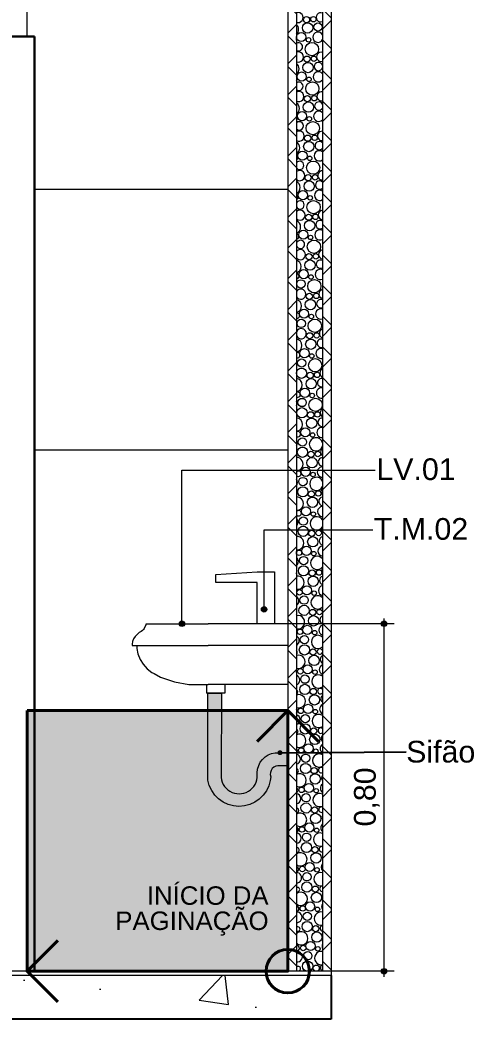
# Model space of a CAD drawing. Header units: metres. Extents: x -1.9 to 95.3, y -2.2 to 2.5.
# Drawn here: x 81.247 to 82.292, y -2.225 to 0.075 of the extents above; entities that cross this region are included whole.
import ezdxf

# ---------------------------------------------------------------- set-up
doc = ezdxf.new("R2010")
doc.units = ezdxf.units.M
doc.header["$MEASUREMENT"] = 0
for name, color, linetype in [('COTAS CORTE', 7, 'Continuous'), ('NOTAS-LAYOUT.EXEC', 7, 'Continuous'), ('PAREDE CONSTRUIR', 7, 'Continuous')]:
    doc.layers.add(name, color=color, linetype=linetype)
for name, color, linetype, lineweight, true_color in [('COTAS CORTE_Caneta_No__25', 7, 'Continuous', 13, 0x982312), ('LAJES.EST_Caneta_No__254', 7, 'Continuous', 0, 0xd1c9ad), ('LAJES.EST_Caneta_No__97', 7, 'Continuous', 13, 0x6b6b6b), ('LOUCAS-METAIS.ARQ_Caneta_No__96', 7, 'Continuous', 0, 0xb6b6b6), ('NOTAS-EXECUTIVO.ARQ_Caneta_No__12', 7, 'Continuous', 0, 0x030303), ('NOTAS-EXECUTIVO.ARQ_Caneta_No__19', 7, 'Continuous', 0, 0xe9e9e9), ('NOTAS-EXECUTIVO.ARQ_Caneta_No__24', 7, 'Continuous', 40, 0x851f10), ('PAREDE CONSTRUIR_Caneta_No__96', 7, 'Continuous', 0, 0xb6b6b6), ('PAREDE CONSTRUIR_Caneta_No__97', 7, 'Continuous', 13, 0x6b6b6b)]:
    doc.layers.add(name, color=color, linetype=linetype, lineweight=lineweight, true_color=true_color)
for name, color, linetype, lineweight in [('LAJES.EST_Caneta_No__4', 7, 'Continuous', 25), ('LAJES.EST_Caneta_No__7', 7, 'Continuous', 13), ('NOTAS-EXECUTIVO.ARQ_Caneta_No__1', 7, 'Continuous', 40), ('NOTAS-EXECUTIVO.ARQ_Caneta_No__241', 7, 'Continuous', 13), ('NOTAS-EXECUTIVO.ARQ_Caneta_No__5', 7, 'Continuous', 20), ('NOTAS-LAYOUT.EXEC_Caneta_No__241', 7, 'Continuous', 13), ('NOTAS-LAYOUT.EXEC_Caneta_No__5', 7, 'Continuous', 20), ('PAREDE CONSTRUIR_Caneta_No__241', 7, 'Continuous', 13), ('PAREDE CONSTRUIR_Caneta_No__83', 84, 'Continuous', 0), ('Portas Archicad_Caneta_No__3', 7, 'Continuous', 30)]:
    doc.layers.add(name, color=color, linetype=linetype, lineweight=lineweight)
doc.styles.add('GENERATED_STYLE_1', font='arial.ttf')
doc.dimstyles.new('GENERATED_STYLE__2', dxfattribs={"dimtxt": 0.05, "dimasz": 0.02375, "dimexe": 0.18, "dimexo": 0.267183, "dimgap": 0, "dimtad": 1, "dimzin": 0, "dimdsep": 46, "dimtxsty": 'GENERATED_STYLE_1', "dimblk": 'ARROWHEAD_11', "dimblk1": 'ARROWHEAD_11', "dimblk2": 'ARROWHEAD_11', "dimcen": 0.09, "dimclrd": 256, "dimclre": 256, "dimclrt": 256, "dimadec": 0, "dimazin": 0, "dimtfac": 1, "dimtdec": 4, "dimtmove": 0, "dimatfit": 3, "dimfxl": 0, "dimtolj": 1, "dimtzin": 0, "dimarcsym": 0})
doc.dimstyles.new('GENERATED_STYLE__6', dxfattribs={"dimtxt": 0.18, "dimasz": 0.0228, "dimexe": 0.18, "dimexo": 0.0625, "dimgap": 0, "dimtad": 0, "dimtih": 1, "dimtoh": 1, "dimdec": 4, "dimzin": 0, "dimdsep": 46, "dimcen": 0.09, "dimadec": 0, "dimazin": 0, "dimtfac": 1, "dimtdec": 4, "dimtmove": 0, "dimatfit": 3, "dimldrblk": 'ARROWHEAD_11', "dimfxl": 0, "dimtolj": 1, "dimtzin": 0, "dimarcsym": 0})
pattern_1 = [(45, (140.726885, -2.115), (-0.03535534, 0.03535534), []), (135, (140.726885, -2.115), (0.03535534, 0.03535534), [])]
pattern_2 = [(45, (140.72688, -1.615), (-0.159099, 0.159099), [0, -0.15, 0, -0.225]), (110, (141.22688, -1.615), (0.2114308, 0.0769545), [0, -0.11, 0, -0.19])]
pattern_3 = [(50, (140.7269, -2.115), (-0.546554, 0.0478173), [0.05715, -0.62865]), (355, (140.7269, -2.115), (-0.1057303, 0.5731705), [0.04572, -0.502922]), (100.4514, (140.77243, -2.119), (0.4408237, 0.5253533), [0.04857, -0.5342707]), (46.1842, (140.7269, -1.9626), (-0.813237, 0.126127), [0.085725, -0.942975]), (96.6356, (140.79465, -1.9731), (0.712212, 0.742278), [0.072855, -0.801407]), (351.1842, (140.7269, -1.9626), (0.712212, 0.742278), [0.06858, -0.754379]), (21, (140.8031, -2.0007), (-0.4548432, 0.3067956), [0.05715, -0.62865]), (326, (140.8031, -2.0007), (0.185406, 0.552564), [0.04572, -0.50292]), (71.4514, (140.841, -2.02627), (0.6402493, 0.2457683), [0.04857, -0.53427]), (37.5, (140.72688, -2.115), (0.0092658, 0.2536651), [0, -0.496824, 0, -0.51054, 0, -0.504825]), (7.5, (140.72688, -2.115), (0.200459, 0.3005417), [0, -0.291084, 0, -0.485394, 0, -0.192405]), (327.5, (140.55696, -2.115), (-0.4067718, 0.0171862), [0, -0.1905, 0, -0.59436, 0, -0.78867]), (317.5, (140.48076, -2.115), (0.4443875, 0.0762795), [0, -0.24765, 0, -0.394716, 0, -0.56007])]

# ---------------------------------------------------------------- blocks, each defined once
blk = doc.blocks.new('*X287', base_point=(140.7269, -2.115))
at = {"layer": 'PAREDE CONSTRUIR_Caneta_No__96', "color": 253, "linetype": 'Continuous', "lineweight": 0, "true_color": 0xb6b6b6}
for centre, radius in [((81.9065, 0.0761), 0.00715), ((81.9225, 0.077), 0.00627), ((81.8943, 0.0359), 0.0106), ((81.9089, 0.0568), 0.0119), ((81.9329, 0.059), 0.00959), ((81.919, 0.0082), 0.0153), ((81.9112, 0.0296), 0.00517), ((81.9099, -0.0342), 0.0119), ((81.9074, -0.0149), 0.00715), ((81.9234, -0.014), 0.00627), ((81.8952, -0.0551), 0.0106), ((81.9199, -0.0828), 0.0153), ((81.9121, -0.0614), 0.00517), ((81.9108, -0.1252), 0.0119), ((81.9084, -0.1059), 0.00715), ((81.9243, -0.105), 0.00627), ((81.8962, -0.1461), 0.0106), ((81.9208, -0.1738), 0.0153), ((81.913, -0.1524), 0.00517), ((81.9117, -0.2162), 0.0119), ((81.9093, -0.1969), 0.00715), ((81.9253, -0.196), 0.00627), ((81.8971, -0.2371), 0.0106), ((81.9217, -0.2648), 0.0153), ((81.9139, -0.2434), 0.00517), ((81.9126, -0.3072), 0.0119), ((81.9102, -0.2879), 0.00715), ((81.9262, -0.287), 0.00627), ((81.898, -0.3281), 0.0106), ((81.9227, -0.3558), 0.0153), ((81.9149, -0.3344), 0.00517), ((81.9136, -0.3982), 0.0119), ((81.9112, -0.3789), 0.00715), ((81.9271, -0.378), 0.00627), ((81.899, -0.4191), 0.0106), ((81.9236, -0.4468), 0.0153), ((81.9158, -0.4254), 0.00517), ((81.9145, -0.4892), 0.0119), ((81.9121, -0.4699), 0.00715), ((81.928, -0.469), 0.00627), ((81.8999, -0.5101), 0.0106), ((81.8935, -0.5325), 0.00959), ((81.9245, -0.5378), 0.0153), ((81.9167, -0.5164), 0.00517), ((81.9154, -0.5802), 0.0119), ((81.913, -0.5609), 0.00715), ((81.929, -0.56), 0.00627), ((81.9008, -0.6011), 0.0106), ((81.8944, -0.6235), 0.00959), ((81.9255, -0.6288), 0.0153), ((81.9176, -0.6074), 0.00517), ((81.9163, -0.6712), 0.0119), ((81.9139, -0.6519), 0.00715), ((81.9299, -0.651), 0.00627), ((81.9017, -0.6921), 0.0106), ((81.8954, -0.7145), 0.00959), ((81.9264, -0.7198), 0.0153), ((81.9186, -0.6984), 0.00517), ((81.8951, -0.7381), 0.0118), ((81.9149, -0.7429), 0.00715), ((81.9308, -0.742), 0.00627), ((81.9173, -0.7622), 0.0119), ((81.9027, -0.7831), 0.0106), ((81.8963, -0.8055), 0.00959), ((81.9273, -0.8108), 0.0153), ((81.9195, -0.7894), 0.00517), ((81.896, -0.8291), 0.0118), ((81.9158, -0.8339), 0.00715), ((81.9317, -0.833), 0.00627), ((81.9182, -0.8532), 0.0119), ((81.9036, -0.8741), 0.0106), ((81.8972, -0.8965), 0.00959), ((81.9204, -0.8804), 0.00517), ((81.897, -0.9201), 0.0118), ((81.9167, -0.9249), 0.00715), ((81.9327, -0.924), 0.00627), ((81.9191, -0.9442), 0.0119), ((81.9045, -0.9651), 0.0106), ((81.8981, -0.9875), 0.00959), ((81.9214, -0.9714), 0.00517), ((81.8979, -1.0111), 0.0118), ((81.9176, -1.0159), 0.00715), ((81.9336, -1.015), 0.00627), ((81.9201, -1.0352), 0.0119), ((81.9054, -1.0561), 0.0106), ((81.9223, -1.0624), 0.00517), ((81.8991, -1.0785), 0.00959), ((81.8988, -1.1021), 0.0118), ((81.9186, -1.1069), 0.00715), ((81.9345, -1.106), 0.00627), ((81.921, -1.1262), 0.0119), ((81.8895, -1.1515), 0.00627), ((81.9064, -1.1471), 0.0106), ((81.9232, -1.1534), 0.00517), ((81.9, -1.1695), 0.00959), ((81.8997, -1.1931), 0.0118), ((81.9195, -1.1979), 0.00715), ((81.9354, -1.197), 0.00627), ((81.9219, -1.2172), 0.0119), ((81.8904, -1.2425), 0.00627), ((81.9073, -1.2381), 0.0106), ((81.9241, -1.2444), 0.00517), ((81.9009, -1.2605), 0.00959), ((81.9007, -1.2841), 0.0118), ((81.9204, -1.2889), 0.00715), ((81.9364, -1.288), 0.00627), ((81.9228, -1.3082), 0.0119), ((81.8914, -1.3335), 0.00627), ((81.9082, -1.3291), 0.0106), ((81.9251, -1.3354), 0.00517), ((81.9018, -1.3515), 0.00959), ((81.9016, -1.3751), 0.0118), ((81.9213, -1.3799), 0.00715), ((81.9238, -1.3992), 0.0119), ((81.8923, -1.4245), 0.00627), ((81.9091, -1.42), 0.0106), ((81.926, -1.4264), 0.00517), ((81.9028, -1.4425), 0.00959), ((81.9025, -1.4661), 0.0118), ((81.9223, -1.4709), 0.00715), ((81.9247, -1.4902), 0.0119), ((81.8932, -1.5155), 0.00627), ((81.9101, -1.511), 0.0106), ((81.9269, -1.5174), 0.00517), ((81.9037, -1.5335), 0.00959), ((81.9034, -1.5571), 0.0118), ((81.9232, -1.5619), 0.00715), ((81.9256, -1.5812), 0.0119), ((81.8942, -1.6065), 0.00627), ((81.911, -1.602), 0.0106), ((81.9278, -1.6084), 0.00517), ((81.9046, -1.6245), 0.00959), ((81.9044, -1.6481), 0.0118), ((81.9241, -1.6529), 0.00715), ((81.9265, -1.6722), 0.0119), ((81.8951, -1.6975), 0.00627), ((81.9119, -1.693), 0.0106), ((81.9288, -1.6994), 0.00517), ((81.9056, -1.7155), 0.00959), ((81.9053, -1.7391), 0.0118), ((81.9251, -1.7439), 0.00715), ((81.9275, -1.7632), 0.0119), ((81.896, -1.7885), 0.00627), ((81.9129, -1.784), 0.0106), ((81.9297, -1.7904), 0.00517), ((81.9065, -1.8065), 0.00959), ((81.9062, -1.8301), 0.0118), ((81.926, -1.8349), 0.00715), ((81.9284, -1.8542), 0.0119), ((81.8969, -1.8795), 0.00627), ((81.9138, -1.875), 0.0106), ((81.9306, -1.8814), 0.00517), ((81.9074, -1.8975), 0.00959), ((81.9072, -1.9211), 0.0118), ((81.9269, -1.9259), 0.00715), ((81.9293, -1.9452), 0.0119), ((81.8979, -1.9705), 0.00627), ((81.9147, -1.966), 0.0106), ((81.9316, -1.9724), 0.00517), ((81.9081, -2.0121), 0.0118), ((81.9083, -1.9885), 0.00959), ((81.9278, -2.0169), 0.00715), ((81.9156, -2.057), 0.0106), ((81.9303, -2.0362), 0.0119), ((81.8988, -2.0615), 0.00627), ((81.9093, -2.0795), 0.00959), ((81.9325, -2.0634), 0.00517), ((81.909, -2.1031), 0.0118), ((81.9288, -2.1079), 0.00715)]:
    blk.add_circle(centre, radius, dxfattribs=at)
for centre, radius, start, end in [((81.8868, 0.0809), 0.0118, 252.3428, 107.6572), ((81.9393, 0.0814), 0.0106, 68.7543, 291.2457), ((81.873, 0.0537), 0.0153, 311.452, 48.548), ((81.9327, 0.0354), 0.0118, 27.5552, 332.4448), ((81.8775, 0.0315), 0.00627, 335.3705, 24.6295), ((81.8879, 0.0135), 0.00959, 240.1742, 119.8258), ((81.8877, -0.0101), 0.0118, 247.5615, 112.4385), ((81.9402, -0.0096), 0.0106, 74.0239, 285.9761), ((81.9549, 0.0113), 0.0119, 168.5102, 191.4898), ((81.9339, -0.032), 0.00959, 14.002, 345.998), ((81.874, -0.0373), 0.0153, 306.9719, 53.0281), ((81.9336, -0.0556), 0.0118, 36.08, 323.92), ((81.8784, -0.0595), 0.00627, 319.566, 40.434), ((81.8889, -0.0775), 0.00959, 233.5566, 126.4434), ((81.8886, -0.1011), 0.0118, 242.6089, 117.3911), ((81.9412, -0.1006), 0.0106, 79.1579, 280.8421), ((81.9348, -0.123), 0.00959, 29.1176, 330.8824), ((81.8749, -0.1283), 0.0153, 302.7417, 57.2583), ((81.9345, -0.1466), 0.0118, 43.1282, 316.8718), ((81.8793, -0.1505), 0.00627, 307.8274, 52.1726), ((81.8898, -0.1685), 0.00959, 226.315, 133.685), ((81.8895, -0.1921), 0.0118, 237.423, 122.577), ((81.9421, -0.1916), 0.0106, 84.2049, 275.7951), ((81.8758, -0.2193), 0.0153, 298.7039, 61.2961), ((81.9357, -0.214), 0.00959, 39.0171, 320.9829), ((81.9355, -0.2376), 0.0118, 49.3486, 310.6514), ((81.8803, -0.2415), 0.00627, 297.7371, 62.2629), ((81.8907, -0.2595), 0.00959, 218.0607, 141.9393), ((81.8905, -0.2831), 0.0118, 231.917, 128.083), ((81.943, -0.2826), 0.0106, 89.2071, 270.7929), ((81.8767, -0.3103), 0.0153, 294.8166, 65.1834), ((81.9366, -0.305), 0.00959, 47.1335, 312.8665), ((81.9364, -0.3286), 0.0118, 55.0344, 304.9656), ((81.8812, -0.3325), 0.00627, 288.5146, 71.4854), ((81.8916, -0.3505), 0.00959, 207.8684, 152.1316), ((81.8914, -0.3741), 0.0118, 225.959, 134.041), ((81.944, -0.3736), 0.0106, 94.2032, 265.7968), ((81.8777, -0.4013), 0.0153, 291.0477, 68.9523), ((81.9376, -0.396), 0.00959, 54.2939, 305.7061), ((81.9373, -0.4196), 0.0118, 60.3491, 299.6509), ((81.8821, -0.4235), 0.00627, 279.7691, 80.2309), ((81.8926, -0.4415), 0.00959, 191.2785, 168.7215), ((81.8923, -0.4651), 0.0118, 219.3269, 140.6731), ((81.9449, -0.4646), 0.0106, 99.2316, 260.7684), ((81.8786, -0.4923), 0.0153, 287.3721, 72.6279), ((81.9385, -0.487), 0.00959, 60.8588, 299.1412), ((81.9382, -0.5106), 0.0118, 65.396, 294.604), ((81.883, -0.5145), 0.00627, 271.2497, 88.7503), ((81.8932, -0.5561), 0.0118, 211.5796, 148.4204), ((81.9458, -0.5556), 0.0106, 104.3331, 255.6669), ((81.8795, -0.5833), 0.0153, 283.7689, 76.2311), ((81.9394, -0.578), 0.00959, 67.0269, 292.9731), ((81.9392, -0.6016), 0.0118, 70.2465, 289.7535), ((81.884, -0.6055), 0.00627, 262.7581, 97.2419), ((81.8942, -0.6471), 0.0118, 201.5209, 158.4791), ((81.9467, -0.6466), 0.0106, 109.5538, 250.4462), ((81.8805, -0.6743), 0.0153, 280.2205, 79.7795), ((81.9404, -0.669), 0.00959, 72.9244, 287.0756), ((81.9401, -0.6926), 0.0118, 74.9534, 285.0466), ((81.8849, -0.6965), 0.00627, 254.1019, 105.8981), ((81.9477, -0.7376), 0.0106, 114.9498, 245.0502), ((81.8814, -0.7653), 0.0153, 276.7114, 83.2886), ((81.9413, -0.76), 0.00959, 78.6402, 281.3598), ((81.8858, -0.7875), 0.00627, 245.0519, 114.9481), ((81.941, -0.7836), 0.0118, 79.5584, 280.4416), ((81.8723, -0.8077), 0.0119, 336.0218, 23.9782), ((81.9486, -0.8286), 0.0106, 120.5943, 239.4057), ((81.8823, -0.8563), 0.0153, 273.2274, 86.7726), ((81.9422, -0.851), 0.00959, 84.2433, 275.7567), ((81.8867, -0.8785), 0.00627, 235.2731, 124.7269), ((81.942, -0.8746), 0.0118, 84.0959, 275.9041), ((81.8732, -0.8987), 0.0119, 326.7182, 33.2818), ((81.9282, -0.9018), 0.0153, 12.6, 347.4), ((81.9495, -0.9196), 0.0106, 126.5903, 233.4097), ((81.8832, -0.9473), 0.0153, 269.7553, 90.2447), ((81.9431, -0.942), 0.00959, 89.7915, 270.2085), ((81.8877, -0.9695), 0.00627, 224.1487, 135.8513), ((81.9429, -0.9656), 0.0118, 88.5965, 271.4035), ((81.8741, -0.9897), 0.0119, 319.3114, 40.6886), ((81.9292, -0.9928), 0.0153, 23.7449, 336.2551), ((81.9504, -1.0106), 0.0106, 133.0959, 226.9041), ((81.8842, -1.0383), 0.0153, 266.2823, 93.7177), ((81.9441, -1.033), 0.00959, 95.3377, 264.6623), ((81.8886, -1.0605), 0.00627, 210.0713, 149.9287), ((81.9438, -1.0566), 0.0118, 93.0884, 266.9116), ((81.8751, -1.0807), 0.0119, 312.8863, 47.1137), ((81.9301, -1.0838), 0.0153, 31.2648, 328.7352), ((81.9514, -1.1016), 0.0106, 140.3857, 219.6143), ((81.8851, -1.1293), 0.0153, 262.7956, 97.2044), ((81.945, -1.124), 0.00959, 100.9347, 259.0653), ((81.9447, -1.1476), 0.0118, 97.5995, 262.4005), ((81.876, -1.1717), 0.0119, 307.0727, 52.9273), ((81.931, -1.1748), 0.0153, 37.4194, 322.5806), ((81.9523, -1.1926), 0.0106, 149.0355, 210.9645), ((81.8782, -1.1989), 0.00517, 343.7171, 16.2829), ((81.886, -1.2203), 0.0153, 259.2818, 100.7182), ((81.9459, -1.215), 0.00959, 106.6399, 253.3601), ((81.9457, -1.2386), 0.0118, 102.1586, 257.8414), ((81.8769, -1.2627), 0.0119, 301.6756, 58.3244), ((81.9319, -1.2658), 0.0153, 42.8076, 317.1924), ((81.8791, -1.2899), 0.00517, 321.313, 38.687), ((81.9532, -1.2836), 0.0106, 160.8423, 199.1577), ((81.8869, -1.3113), 0.0153, 255.7266, 104.2734), ((81.9468, -1.306), 0.00959, 112.5209, 247.4791), ((81.9466, -1.3296), 0.0118, 106.7974, 253.2026), ((81.8778, -1.3537), 0.0119, 296.5764, 63.4236), ((81.9329, -1.3568), 0.0153, 47.6956, 312.3044), ((81.8801, -1.3809), 0.00517, 306.9598, 53.0402), ((81.9373, -1.379), 0.00627, 20.599, 339.401), ((81.8879, -1.4023), 0.0153, 252.1144, 107.8856), ((81.9478, -1.397), 0.00959, 118.6648, 241.3352), ((81.8763, -1.4254), 0.00715, 342.7189, 17.2811), ((81.9475, -1.4206), 0.0118, 111.5528, 248.4472), ((81.8788, -1.4447), 0.0119, 291.6955, 68.3045), ((81.9338, -1.4478), 0.0153, 52.2295, 307.7705), ((81.881, -1.4719), 0.00517, 294.957, 65.043), ((81.9382, -1.47), 0.00627, 37.9826, 322.0174), ((81.8888, -1.4933), 0.0153, 248.4269, 111.5731), ((81.9487, -1.488), 0.00959, 125.1942, 234.8058), ((81.8773, -1.5164), 0.00715, 325.6057, 34.3943), ((81.9484, -1.5116), 0.0118, 116.47, 243.53), ((81.8797, -1.5357), 0.0119, 286.9751, 73.0249), ((81.9347, -1.5388), 0.0153, 56.5004, 303.4996), ((81.8819, -1.5629), 0.00517, 284.0413, 75.9587), ((81.9392, -1.561), 0.00627, 50.1837, 309.8163), ((81.8897, -1.5843), 0.0153, 244.643, 115.357), ((81.9496, -1.579), 0.00959, 132.3002, 227.6998), ((81.8782, -1.6074), 0.00715, 314.0655, 45.9345), ((81.9494, -1.6026), 0.0118, 121.6076, 238.3924), ((81.8806, -1.6267), 0.0119, 282.3708, 77.6292), ((81.9357, -1.6298), 0.0153, 60.5699, 299.4301), ((81.8828, -1.6539), 0.00517, 273.6294, 86.3706), ((81.9401, -1.652), 0.00627, 60.4976, 299.5024), ((81.8907, -1.6753), 0.0153, 240.7365, 119.2635), ((81.9506, -1.67), 0.00959, 140.3251, 219.6749), ((81.8791, -1.6984), 0.00715, 304.4572, 55.5428), ((81.9503, -1.6936), 0.0118, 127.047, 232.953), ((81.8815, -1.7177), 0.0119, 277.8465, 82.1535), ((81.9366, -1.7208), 0.0153, 64.4822, 295.5178), ((81.8838, -1.7449), 0.00517, 263.3379, 96.6621), ((81.941, -1.743), 0.00627, 69.8432, 290.1568), ((81.8916, -1.7663), 0.0153, 236.6744, 123.3256), ((81.9515, -1.761), 0.00959, 150.0365, 209.9635), ((81.8801, -1.7894), 0.00715, 295.8554, 64.1446), ((81.9512, -1.7846), 0.0118, 132.9093, 227.0907), ((81.8825, -1.8087), 0.0119, 273.371, 86.629), ((81.9375, -1.8118), 0.0153, 68.2706, 291.7294), ((81.8847, -1.8359), 0.00517, 252.8226, 107.1774), ((81.9419, -1.834), 0.00627, 78.6547, 281.3453), ((81.8925, -1.8573), 0.0153, 232.413, 127.587), ((81.9524, -1.852), 0.00959, 164.3673, 195.6327), ((81.881, -1.8804), 0.00715, 287.8431, 72.1569), ((81.9522, -1.8756), 0.0118, 139.3946, 220.6054), ((81.8834, -1.8997), 0.0119, 268.9161, 91.0839), ((81.9384, -1.9028), 0.0153, 71.9617, 288.0383), ((81.8856, -1.9269), 0.00517, 241.6636, 118.3364), ((81.9429, -1.925), 0.00627, 87.1998, 272.8002), ((81.8934, -1.9483), 0.0153, 227.8917, 132.1083), ((81.8819, -1.9714), 0.00715, 280.1789, 79.8211), ((81.9531, -1.9666), 0.0118, 146.8855, 213.1145), ((81.8843, -1.9907), 0.0119, 264.4546, 95.5454), ((81.9394, -1.9938), 0.0153, 75.5767, 284.4233), ((81.8866, -2.0179), 0.00517, 229.1588, 130.8412), ((81.8944, -2.0393), 0.0153, 223.021, 136.979), ((81.9438, -2.016), 0.00627, 95.6825, 264.3175), ((81.8828, -2.0624), 0.00715, 272.6958, 87.3042), ((81.8853, -2.0817), 0.0119, 259.959, 100.041), ((81.9403, -2.0848), 0.0153, 79.1339, 280.8661), ((81.954, -2.0576), 0.0118, 156.3411, 203.6589), ((81.8875, -2.1089), 0.00517, 213.5626, 146.4374), ((81.9447, -2.107), 0.00627, 104.2932, 255.7068)]:
    blk.add_arc(centre, radius, start, end, dxfattribs=at)
blk = doc.blocks.new('*D293', base_point=(140.7269, -2.115))
at = {"layer": 'COTAS CORTE_Caneta_No__25', "linetype": 'Continuous', "lineweight": 13, "true_color": 0x982312}
for points in [[(82.0789, -1.315), (82.0794, -1.3174), (82.0807, -1.3194), (82.0827, -1.3208), (82.0851, -1.3212), (82.0875, -1.3208), (82.0895, -1.3194), (82.0909, -1.3174), (82.0914, -1.315), (82.0909, -1.3126), (82.0895, -1.3106), (82.0875, -1.3092), (82.0851, -1.3087), (82.0827, -1.3092), (82.0807, -1.3106), (82.0794, -1.3126)], [(82.0789, -2.115), (82.0794, -2.1174), (82.0807, -2.1194), (82.0827, -2.1208), (82.0851, -2.1212), (82.0875, -2.1208), (82.0895, -2.1194), (82.0909, -2.1174), (82.0914, -2.115), (82.0909, -2.1126), (82.0895, -2.1106), (82.0875, -2.1092), (82.0851, -2.1087), (82.0827, -2.1092), (82.0807, -2.1106), (82.0794, -2.1126)]]:
    blk.add_hatch(color=24, dxfattribs=at).paths.add_polyline_path(points)
at = {"layer": 'COTAS CORTE_Caneta_No__25', "color": 24, "linetype": 'Continuous', "lineweight": 13, "true_color": 0x982312}
for p, q in [((82.0851, -1.3087), (82.0851, -1.3025)), ((82.0789, -1.315), (81.8179, -1.315)), ((82.0851, -2.1087), (82.0851, -1.3212)), ((82.1086, -1.315), (82.0914, -1.315)), ((82.0789, -2.115), (81.8179, -2.115)), ((82.1086, -2.115), (82.0914, -2.115)), ((82.0851, -2.1275), (82.0851, -2.1212))]:
    blk.add_line(p, q, dxfattribs=at)
for centre in [(82.0851, -1.315), (82.0851, -2.115)]:
    blk.add_circle(centre, 0.00625, dxfattribs=at)
at = {"layer": 'COTAS CORTE_Caneta_No__25', "color": 24, "lineweight": 13, "true_color": 0x982312, "insert": (82.0751, -1.7817), "char_height": 0.05, "attachment_point": 7, "rotation": 90, "style": 'GENERATED_STYLE_1'}
blk.add_mtext('\\A1;{\\pql;\\fArial|b0|i0|c0|p0;\\W1.000000;0,80}', dxfattribs=at)
blk = doc.blocks.new('ARROWHEAD_11')
at = {"color": 0, "linetype": 'Continuous', "lineweight": 0}
blk.add_line((0, 0), (-1, 0), dxfattribs=at)
at = {"color": 0, "linetype": 'Continuous', "lineweight": 0, "const_width": 0.25, "flags": 128}
blk.add_lwpolyline([(-0.125, 0, 1), (0.125, 0, 1)], format="xyb", close=True, dxfattribs=at)
blk = doc.blocks.new('Label_56_22', base_point=(81.8089, -1.2818))
at = {"layer": 'NOTAS-LAYOUT.EXEC', "linetype": 'Continuous', "lineweight": 0, "true_color": 0x000000}
blk.add_hatch(color=18, dxfattribs=at).paths.add_polyline_path([(81.8026, -1.2818), (81.8031, -1.2842), (81.8045, -1.2862), (81.8065, -1.2876), (81.8089, -1.2881), (81.8113, -1.2876), (81.8133, -1.2862), (81.8147, -1.2842), (81.8151, -1.2818), (81.8147, -1.2794), (81.8133, -1.2774), (81.8113, -1.2761), (81.8089, -1.2756), (81.8065, -1.2761), (81.8045, -1.2774), (81.8031, -1.2794)])
at = {"layer": 'NOTAS-LAYOUT.EXEC_Caneta_No__241', "color": 7, "linetype": 'Continuous', "lineweight": 13}
for p, q in [((81.8089, -1.2756), (81.8089, -1.099)), ((81.8089, -1.099), (82.0589, -1.099))]:
    blk.add_line(p, q, dxfattribs=at)
at = {"layer": 'NOTAS-LAYOUT.EXEC_Caneta_No__5', "color": 7, "linetype": 'Continuous', "lineweight": 20}
blk.add_circle((81.8089, -1.2818), 0.00625, dxfattribs=at)
at = {"layer": 'NOTAS-LAYOUT.EXEC_Caneta_No__241', "color": 7, "lineweight": 13, "insert": (82.0614, -1.0716), "char_height": 0.05, "attachment_point": 1, "style": 'GENERATED_STYLE_1'}
blk.add_mtext('\\A1;{\\pql;\\pt0,241;\\fArial|b0|i0|c0|p0;\\W1.000000;T.M.02\\fArial|b0|i0|c0|p0;\\W1.000000;\\A1{\\H.66x;\\S^  ;}\\fArial|b0|i0|c0|p0;\\W1.000000;\\fArial|b0|i0|c0|p0;\\W1.000000;\\A1{\\H.66x;\\S^  ;}\\fArial|b0|i0|c0|p0;\\W1.000000;\\fArial|b0|i0|c0|p0;\\W1.000000;\\fArial|b0|i0|c0|p0;\\W1.000000;\\fArial|b0|i0|c0|p0;\\W1.000000;\\fArial|b0|i0|c0|p0;\\W1.000000;\\fArial|b0|i0|c0|p0;\\W1.000000;\\fArial|b0|i0|c0|p0;\\W1.000000;\\A1{\\H.66x;\\S^  ;}\\fArial|b0|i0|c0|p0;\\W1.000000;\\fArial|b0|i0|c0|p0;\\W1.000000;\\A1{\\H.66x;\\S^  ;}\\fArial|b0|i0|c0|p0;\\W1.000000;\\fArial|b0|i0|c0|p0;\\W1.000000;\\fArial|b0|i0|c0|p0;\\W1.000000;\\fArial|b0|i0|c0|p0;\\W1.000000;\\fArial|b0|i0|c0|p0;\\W1.000000;\\fArial|b0|i0|c0|p0;\\W1.000000;\\fArial|b0|i0|c0|p0;\\W1.000000;\\A1{\\H.66x;\\S^  ;}\\fArial|b0|i0|c0|p0;\\W1.000000;\\fArial|b0|i0|c0|p0;\\W1.000000;\\A1{\\H.66x;\\S^  ;}\\fArial|b0|i0|c0|p0;\\W1.000000;\\fArial|b0|i0|c0|p0;\\W1.000000;\\fArial|b0|i0|c0|p0;\\W1.000000;\\fArial|b0|i0|c0|p0;\\W1.000000;\\fArial|b0|i0|c0|p0;\\W1.000000;\\fArial|b0|i0|c0|p0;\\W1.000000;\\fArial|b0|i0|c0|p0;\\W1.000000;\\A1{\\H.66x;\\S^  ;}\\fArial|b0|i0|c0|p0;\\W1.000000;\\fArial|b0|i0|c0|p0;\\W1.000000;\\A1{\\H.66x;\\S^  ;}\\fArial|b0|i0|c0|p0;\\W1.000000;\\fArial|b0|i0|c0|p0;\\W1.000000;\\fArial|b0|i0|c0|p0;\\W1.000000;\\fArial|b0|i0|c0|p0;\\W1.000000;\\fArial|b0|i0|c0|p0;\\W1.000000;\\fArial|b0|i0|c0|p0;\\W1.000000;\\fArial|b0|i0|c0|p0;\\W1.000000;\\A1{\\H.66x;\\S^  ;}\\fArial|b0|i0|c0|p0;\\W1.000000;\\fArial|b0|i0|c0|p0;\\W1.000000;\\A1{\\H.66x;\\S^  ;}\\fArial|b0|i0|c0|p0;\\W1.000000;\\fArial|b0|i0|c0|p0;\\W1.000000;\\fArial|b0|i0|c0|p0;\\W1.000000;\\fArial|b0|i0|c0|p0;\\W1.000000;\\fArial|b0|i0|c0|p0;\\W1.000000;\\fArial|b0|i0|c0|p0;\\W1.000000;\\fArial|b0|i0|c0|p0;\\W1.000000;\\A1{\\H.66x;\\S^  ;}\\fArial|b0|i0|c0|p0;\\W1.000000;}', dxfattribs=at)
blk = doc.blocks.new('Label_57_22', base_point=(81.6196, -1.315))
at = {"layer": 'NOTAS-LAYOUT.EXEC', "linetype": 'Continuous', "lineweight": 0, "true_color": 0x000000}
blk.add_hatch(color=18, dxfattribs=at).paths.add_polyline_path([(81.6134, -1.315), (81.6138, -1.3174), (81.6152, -1.3194), (81.6172, -1.3208), (81.6196, -1.3212), (81.622, -1.3208), (81.624, -1.3194), (81.6254, -1.3174), (81.6259, -1.315), (81.6254, -1.3126), (81.624, -1.3106), (81.622, -1.3092), (81.6196, -1.3087), (81.6172, -1.3092), (81.6152, -1.3106), (81.6138, -1.3126)])
at = {"layer": 'NOTAS-LAYOUT.EXEC_Caneta_No__241', "color": 7, "linetype": 'Continuous', "lineweight": 13}
for p, q in [((81.6196, -1.3087), (81.6196, -0.9614)), ((81.6196, -0.9614), (82.0648, -0.9614))]:
    blk.add_line(p, q, dxfattribs=at)
at = {"layer": 'NOTAS-LAYOUT.EXEC_Caneta_No__5', "color": 7, "linetype": 'Continuous', "lineweight": 20}
blk.add_circle((81.6196, -1.315), 0.00625, dxfattribs=at)
at = {"layer": 'NOTAS-LAYOUT.EXEC_Caneta_No__241', "color": 7, "lineweight": 13, "insert": (82.0673, -0.9341), "char_height": 0.05, "attachment_point": 1, "style": 'GENERATED_STYLE_1'}
blk.add_mtext('\\A1;{\\pql;\\pt0,241;\\fArial|b0|i0|c0|p0;\\W1.000000;LV.01\\fArial|b0|i0|c0|p0;\\W1.000000;\\A1{\\H.66x;\\S^  ;}\\fArial|b0|i0|c0|p0;\\W1.000000;\\fArial|b0|i0|c0|p0;\\W1.000000;\\A1{\\H.66x;\\S^  ;}\\fArial|b0|i0|c0|p0;\\W1.000000;\\fArial|b0|i0|c0|p0;\\W1.000000;\\fArial|b0|i0|c0|p0;\\W1.000000;\\fArial|b0|i0|c0|p0;\\W1.000000;\\fArial|b0|i0|c0|p0;\\W1.000000;\\fArial|b0|i0|c0|p0;\\W1.000000;\\fArial|b0|i0|c0|p0;\\W1.000000;\\A1{\\H.66x;\\S^  ;}\\fArial|b0|i0|c0|p0;\\W1.000000;\\fArial|b0|i0|c0|p0;\\W1.000000;\\A1{\\H.66x;\\S^  ;}\\fArial|b0|i0|c0|p0;\\W1.000000;\\fArial|b0|i0|c0|p0;\\W1.000000;\\fArial|b0|i0|c0|p0;\\W1.000000;\\fArial|b0|i0|c0|p0;\\W1.000000;\\fArial|b0|i0|c0|p0;\\W1.000000;\\fArial|b0|i0|c0|p0;\\W1.000000;\\fArial|b0|i0|c0|p0;\\W1.000000;\\A1{\\H.66x;\\S^  ;}\\fArial|b0|i0|c0|p0;\\W1.000000;\\fArial|b0|i0|c0|p0;\\W1.000000;\\A1{\\H.66x;\\S^  ;}\\fArial|b0|i0|c0|p0;\\W1.000000;\\fArial|b0|i0|c0|p0;\\W1.000000;\\fArial|b0|i0|c0|p0;\\W1.000000;\\fArial|b0|i0|c0|p0;\\W1.000000;\\fArial|b0|i0|c0|p0;\\W1.000000;\\fArial|b0|i0|c0|p0;\\W1.000000;\\fArial|b0|i0|c0|p0;\\W1.000000;\\A1{\\H.66x;\\S^  ;}\\fArial|b0|i0|c0|p0;\\W1.000000;\\fArial|b0|i0|c0|p0;\\W1.000000;\\A1{\\H.66x;\\S^  ;}\\fArial|b0|i0|c0|p0;\\W1.000000;\\fArial|b0|i0|c0|p0;\\W1.000000;\\fArial|b0|i0|c0|p0;\\W1.000000;\\fArial|b0|i0|c0|p0;\\W1.000000;\\fArial|b0|i0|c0|p0;\\W1.000000;\\fArial|b0|i0|c0|p0;\\W1.000000;\\fArial|b0|i0|c0|p0;\\W1.000000;\\A1{\\H.66x;\\S^  ;}\\fArial|b0|i0|c0|p0;\\W1.000000;\\fArial|b0|i0|c0|p0;\\W1.000000;\\A1{\\H.66x;\\S^  ;}\\fArial|b0|i0|c0|p0;\\W1.000000;\\fArial|b0|i0|c0|p0;\\W1.000000;\\fArial|b0|i0|c0|p0;\\W1.000000;\\fArial|b0|i0|c0|p0;\\W1.000000;\\fArial|b0|i0|c0|p0;\\W1.000000;\\fArial|b0|i0|c0|p0;\\W1.000000;\\fArial|b0|i0|c0|p0;\\W1.000000;\\A1{\\H.66x;\\S^  ;}\\fArial|b0|i0|c0|p0;\\W1.000000;}', dxfattribs=at)
blk = doc.blocks.new('símbolo_paginação de piso(1)(1)[5]_22', base_point=(81.8632, -2.115))
at = {"layer": 'NOTAS-EXECUTIVO.ARQ_Caneta_No__24', "linetype": 'Continuous', "lineweight": 0, "true_color": 0x210704}
blk.add_hatch(color=18, dxfattribs=at).paths.add_polyline_path([(81.2632, -1.515), (81.2632, -2.115), (81.8632, -2.115), (81.8632, -1.515)])
at = {"layer": 'NOTAS-EXECUTIVO.ARQ_Caneta_No__1', "color": 7, "linetype": 'Continuous', "lineweight": 40}
for p, q in [((81.8632, -1.515), (81.7925, -1.5857)), ((81.8632, -2.115), (81.8632, -1.515)), ((81.8632, -1.515), (81.9339, -1.5857)), ((81.2632, -2.115), (81.3339, -2.0443)), ((81.8632, -2.115), (81.2632, -2.115)), ((81.2632, -2.115), (81.3339, -2.1857))]:
    blk.add_line(p, q, dxfattribs=at)
at = {"layer": 'NOTAS-EXECUTIVO.ARQ_Caneta_No__1', "color": 7, "linetype": 'Continuous', "lineweight": 40, "flags": 128}
blk.add_lwpolyline([(81.2632, -1.515), (81.2632, -2.115), (81.8632, -2.115), (81.8632, -1.515)], close=True, dxfattribs=at)
at = {"layer": 'NOTAS-EXECUTIVO.ARQ_Caneta_No__1', "color": 7, "linetype": 'Continuous', "lineweight": 40}
blk.add_circle((81.8632, -2.115), 0.05, dxfattribs=at)

msp = doc.modelspace()

# ---------------------------------------------------------------- hatches: boundary and pattern name
at = {"layer": 'LAJES.EST_Caneta_No__254', "linetype": 'Continuous', "lineweight": 0, "true_color": 0xd1c9ad}
h = msp.add_hatch(dxfattribs=at)
h.set_pattern_fill('Haie_OD_0016', color=9, style=0, pattern_type=2)
h.set_pattern_definition(pattern_2)
h.paths.add_polyline_path([(80.1673, -2.115), (80.1673, -2.125), (81.8632, -2.125), (81.8632, -2.115)])
h = msp.add_hatch(dxfattribs=at)
h.set_pattern_fill('Haie_OD_0016', color=9, style=0, pattern_type=2)
h.set_pattern_definition(pattern_2)
h.paths.add_polyline_path([(81.8632, -2.115), (81.8632, -2.125), (81.9632, -2.125), (81.9632, -2.115)])
at = {"layer": 'LAJES.EST_Caneta_No__97', "linetype": 'Continuous', "lineweight": 13, "true_color": 0x6b6b6b}
h = msp.add_hatch(dxfattribs=at)
h.set_pattern_fill('AR_CONC_0016', color=251, style=0, pattern_type=2)
h.set_pattern_definition(pattern_3)
h.paths.add_polyline_path([(80.1673, -2.225), (81.8632, -2.225), (81.8632, -2.125), (80.1673, -2.125)])
h = msp.add_hatch(dxfattribs=at)
h.set_pattern_fill('AR_CONC_0016', color=251, style=0, pattern_type=2)
h.set_pattern_definition(pattern_3)
h.paths.add_polyline_path([(81.8632, -2.125), (81.8632, -2.225), (81.9632, -2.225), (81.9632, -2.125)])
at = {"layer": 'NOTAS-EXECUTIVO.ARQ_Caneta_No__19', "linetype": 'Continuous', "lineweight": 0, "true_color": 0x747474}
msp.add_hatch(color=8, dxfattribs=at).paths.add_polyline_path([(81.6793, -1.6751), (81.6793, -1.475), (81.7107, -1.4749), (81.7099, -1.6632, 1.040135), (81.7931, -1.6632), (81.7931, -1.6581, -0.375027), (81.8344, -1.6118), (81.8454, -1.6118), (81.8632, -1.6118), (81.8632, -1.642), (81.8454, -1.642, 0.569314), (81.8241, -1.6672), (81.823, -1.6756, -0.835082)])
at = {"layer": 'PAREDE CONSTRUIR_Caneta_No__83', "linetype": 'Continuous', "lineweight": 0}
h = msp.add_hatch(dxfattribs=at)
h.set_pattern_fill('Placomur_0016', color=84, style=0, pattern_type=2)
h.set_pattern_definition(pattern_1)
h.paths.add_polyline_path([(81.8632, 1.035), (81.8632, -2.115), (81.8832, -2.115), (81.8832, 1.035)])
h = msp.add_hatch(dxfattribs=at)
h.set_pattern_fill('Placomur_0016', color=84, style=0, pattern_type=2)
h.set_pattern_definition(pattern_1)
h.paths.add_polyline_path([(81.9432, -2.115), (81.9632, -2.115), (81.9632, 1.035), (81.9432, 1.035)])
at = {"layer": 'PAREDE CONSTRUIR_Caneta_No__97', "linetype": 'Continuous', "lineweight": 13, "true_color": 0x6b6b6b}
h = msp.add_hatch(dxfattribs=at)
h.set_pattern_fill('Ceramica_60_x_60_0016', color=251, style=0, pattern_type=2)
h.set_pattern_definition([(0, (81.8632, -2.115), (0, 0.6), []), (90, (81.8632, -2.115), (-0.6, 0), [])])
h.paths.add_polyline_path([(80.1673, 1.035), (80.1673, -2.115), (80.2564, -2.115), (80.2564, 0.037), (81.2804, 0.037), (81.2804, -2.115), (81.8632, -2.115), (81.8632, -1.455), (81.7185, -1.455), (81.7185, -1.475), (81.6765, -1.475), (81.6765, -1.455), (81.6557, -1.455), (81.6358, -1.4548), (81.6022, -1.4488), (81.5703, -1.4376), (81.5556, -1.4296), (81.5504, -1.4268), (81.5395, -1.4184), (81.5303, -1.4083), (81.5232, -1.3969), (81.5183, -1.3845), (81.5158, -1.3716), (81.5158, -1.365), (81.505, -1.365), (81.505, -1.3649), (81.505, -1.362), (81.5061, -1.3558), (81.5084, -1.3498), (81.5118, -1.3443), (81.5162, -1.3394), (81.5215, -1.3354), (81.5244, -1.3338), (81.526, -1.3329), (81.5288, -1.3307), (81.5312, -1.3281), (81.5327, -1.3255), (81.5369, -1.3177), (81.5374, -1.3151), (81.5375, -1.315), (81.7927, -1.315), (81.7927, -1.22), (81.6977, -1.22), (81.6977, -1.2016), (81.7927, -1.195), (81.8327, -1.195), (81.8327, -1.315), (81.8632, -1.315), (81.8632, 1.035)])

# ---------------------------------------------------------------- linework, layer by layer
at = {"layer": 'LAJES.EST_Caneta_No__4', "color": 7, "linetype": 'Continuous', "lineweight": 25}
for p, q in [((81.9632, -2.125), (81.9632, -2.225)), ((81.8632, -2.225), (80.1673, -2.225)), ((81.9632, -2.225), (81.8632, -2.225))]:
    msp.add_line(p, q, dxfattribs=at)
at = {"layer": 'LAJES.EST_Caneta_No__7', "color": 7, "linetype": 'Continuous', "lineweight": 13}
for p, q in [((81.8632, -2.115), (80.1673, -2.115)), ((81.9632, -2.115), (81.9632, -2.125)), ((81.8632, -2.125), (80.1673, -2.125)), ((81.9632, -2.125), (81.8632, -2.125))]:
    msp.add_line(p, q, dxfattribs=at)
at = {"layer": 'LAJES.EST_Caneta_No__7', "color": 7, "linetype": 'Continuous', "lineweight": 13, "flags": 128}
msp.add_lwpolyline([(81.9632, -2.115), (81.9432, -2.115), (81.8832, -2.115), (81.8632, -2.115)], dxfattribs=at)
at = {"layer": 'LOUCAS-METAIS.ARQ_Caneta_No__96', "color": 253, "linetype": 'Continuous', "lineweight": 0, "true_color": 0xb6b6b6}
for p, q in [((81.6977, -1.2016), (81.7927, -1.195)), ((81.7927, -1.195), (81.8327, -1.195)), ((81.8327, -1.195), (81.8327, -1.315)), ((81.6977, -1.22), (81.6977, -1.2016)), ((81.7927, -1.22), (81.6977, -1.22)), ((81.7927, -1.315), (81.7927, -1.22)), ((81.5244, -1.3338), (81.5215, -1.3354)), ((81.526, -1.3329), (81.5244, -1.3338)), ((81.5288, -1.3307), (81.526, -1.3329)), ((81.5312, -1.3281), (81.5288, -1.3307)), ((81.5327, -1.3255), (81.5312, -1.3281)), ((81.5369, -1.3177), (81.5327, -1.3255)), ((81.5374, -1.3151), (81.5369, -1.3177)), ((81.5375, -1.315), (81.5374, -1.3151)), ((81.5375, -1.315), (81.5503, -1.315)), ((81.5503, -1.315), (81.5755, -1.315)), ((81.5755, -1.315), (81.59, -1.315)), ((81.59, -1.315), (81.6086, -1.315)), ((81.6086, -1.315), (81.6304, -1.315)), ((81.6304, -1.315), (81.6546, -1.315)), ((81.6546, -1.315), (81.6799, -1.315)), ((81.7166, -1.315), (81.6799, -1.315)), ((81.8632, -1.315), (81.7166, -1.315)), ((81.5061, -1.3558), (81.505, -1.362)), ((81.5084, -1.3498), (81.5061, -1.3558)), ((81.5118, -1.3443), (81.5084, -1.3498)), ((81.5162, -1.3394), (81.5118, -1.3443)), ((81.5215, -1.3354), (81.5162, -1.3394)), ((81.505, -1.362), (81.505, -1.3649)), ((81.505, -1.3649), (81.505, -1.365)), ((81.505, -1.365), (81.5191, -1.365)), ((81.5158, -1.365), (81.5158, -1.3716)), ((81.5158, -1.3716), (81.5183, -1.3845)), ((81.5191, -1.365), (81.5467, -1.365)), ((81.5467, -1.365), (81.5652, -1.365)), ((81.5652, -1.365), (81.5889, -1.365)), ((81.5889, -1.365), (81.6168, -1.365)), ((81.6168, -1.365), (81.6476, -1.365)), ((81.6476, -1.365), (81.6799, -1.365)), ((81.7166, -1.365), (81.6799, -1.365)), ((81.8632, -1.365), (81.7166, -1.365)), ((81.5183, -1.3845), (81.5232, -1.3969)), ((81.5232, -1.3969), (81.5303, -1.4083)), ((81.5303, -1.4083), (81.5395, -1.4184)), ((81.5395, -1.4184), (81.5504, -1.4268)), ((81.5504, -1.4268), (81.5556, -1.4296)), ((81.5556, -1.4296), (81.5703, -1.4376)), ((81.5703, -1.4376), (81.6022, -1.4488)), ((81.6022, -1.4488), (81.6358, -1.4548)), ((81.6358, -1.4548), (81.6557, -1.455)), ((81.6557, -1.455), (81.6639, -1.455)), ((81.6557, -1.455), (81.6639, -1.455)), ((81.6639, -1.455), (81.6799, -1.455)), ((81.6639, -1.455), (81.6799, -1.455)), ((81.6765, -1.455), (81.6765, -1.475)), ((81.7166, -1.455), (81.6799, -1.455)), ((81.8632, -1.455), (81.7166, -1.455)), ((81.7185, -1.455), (81.7185, -1.475)), ((81.6772, -1.475), (81.6765, -1.475)), ((81.6793, -1.475), (81.6772, -1.475)), ((81.6826, -1.475), (81.6793, -1.475)), ((81.687, -1.475), (81.6826, -1.475)), ((81.692, -1.475), (81.687, -1.475)), ((81.6975, -1.475), (81.692, -1.475)), ((81.7029, -1.475), (81.6975, -1.475)), ((81.708, -1.475), (81.7029, -1.475)), ((81.7123, -1.475), (81.708, -1.475)), ((81.7157, -1.475), (81.7123, -1.475)), ((81.7177, -1.475), (81.7157, -1.475)), ((81.7185, -1.475), (81.7177, -1.475))]:
    msp.add_line(p, q, dxfattribs=at)
at = {"layer": 'NOTAS-EXECUTIVO.ARQ_Caneta_No__5', "color": 7, "linetype": 'Continuous', "lineweight": 20, "flags": 128}
msp.add_lwpolyline([(81.6793, -1.6751), (81.6793, -1.475), (81.7107, -1.4749), (81.7099, -1.6632, 1.040135), (81.7931, -1.6632), (81.7931, -1.6581, -0.375027), (81.8344, -1.6118), (81.8454, -1.6118), (81.8632, -1.6118), (81.8632, -1.642), (81.8454, -1.642, 0.569314), (81.8241, -1.6672), (81.823, -1.6756, -0.835082)], format="xyb", close=True, dxfattribs=at)
at = {"layer": 'PAREDE CONSTRUIR_Caneta_No__241', "color": 7, "linetype": 'Continuous', "lineweight": 13}
for p, q in [((81.8632, 1.035), (81.8632, -2.115)), ((81.8832, 1.035), (81.8832, -2.115)), ((81.9432, 1.035), (81.9432, -2.115)), ((81.9632, 1.035), (81.9632, -1.315)), ((81.9632, -1.4272), (81.9632, -2.015)), ((81.9632, -2.015), (81.9632, -2.115))]:
    msp.add_line(p, q, dxfattribs=at)
at = {"layer": 'PAREDE CONSTRUIR_Caneta_No__241', "color": 7, "linetype": 'Continuous', "lineweight": 13, "flags": 128}
msp.add_lwpolyline([(81.9632, -1.315), (81.9632, -1.315), (81.9632, -1.4272)], dxfattribs=at)
at = {"layer": 'Portas Archicad_Caneta_No__3', "color": 7, "linetype": 'Continuous', "lineweight": 30}
for p, q in [((80.2564, 0.037), (81.2804, 0.037)), ((81.2804, 0.037), (81.2804, -2.115))]:
    msp.add_line(p, q, dxfattribs=at)

# ---------------------------------------------------------------- block references
at = {"layer": 'NOTAS-EXECUTIVO.ARQ_Caneta_No__1', "color": 7, "linetype": 'Continuous', "lineweight": 40}
msp.add_blockref('símbolo_paginação de piso(1)(1)[5]_22', (81.8632, -2.115), dxfattribs=at)
at = {"layer": 'NOTAS-LAYOUT.EXEC', "color": 7, "linetype": 'Continuous', "lineweight": 13}
for name, p in [('Label_57_22', (81.6196, -1.315)), ('Label_56_22', (81.8089, -1.2818))]:
    msp.add_blockref(name, p, dxfattribs=at)
at = {"layer": 'PAREDE CONSTRUIR', "lineweight": 0}
msp.add_blockref('*X287', (140.7269, -2.115), dxfattribs=at)

# ---------------------------------------------------------------- texts
at = {"layer": 'NOTAS-EXECUTIVO.ARQ_Caneta_No__1', "color": 7, "linetype": 'Continuous', "lineweight": 40, "insert": (82.1359, -1.6098), "char_height": 0.05, "attachment_point": 4, "style": 'GENERATED_STYLE_1'}
msp.add_mtext('\\A1;{\\pql;\\fArial|b0|i0|c0|p0;\\W1.000000;Sifão}', dxfattribs=at)
at = {"layer": 'NOTAS-EXECUTIVO.ARQ_Caneta_No__12', "color": 18, "linetype": 'Continuous', "lineweight": 0, "true_color": 0x030303, "insert": (81.8192, -1.9195), "char_height": 0.0425, "attachment_point": 3, "line_spacing_factor": 0.81868, "style": 'GENERATED_STYLE_1'}
msp.add_mtext('\\A1;{\\pqr;\\fArial|b0|i0|c0|p0;\\W1.000000;INÍCIO DA\\P\\pqr;\\fArial|b0|i0|c0|p0;\\W1.000000;PAGINAÇÃO}', dxfattribs=at)

# ---------------------------------------------------------------- dimensions: what is measured, and where the dimension line sits
at = {"layer": 'COTAS CORTE', "color": 24, "linetype": 'Continuous', "lineweight": 13, "true_color": 0x982312}
dim = msp.add_linear_dim(base=(82.0851, -1.315), p1=(81.8632, -2.115), p2=(81.8632, -1.315), angle=90, dimstyle='GENERATED_STYLE__2', dxfattribs=at)
dim.commit()
dim.dimension.update_dxf_attribs({"geometry": '*D293', "text_midpoint": (82.0501, -1.717), "dimtype": 160, "text_rotation": 90})

# ---------------------------------------------------------------- leaders
at = {"layer": 'NOTAS-EXECUTIVO.ARQ_Caneta_No__241', "color": 7, "linetype": 'Continuous', "lineweight": 13, "annotation_type": 0, "has_hookline": 1, "hookline_direction": 0, "text_width": 0.1533}
msp.add_leader([(81.8454, -1.6118), (82.1359, -1.6098)], dimstyle='GENERATED_STYLE__6', dxfattribs=at)

doc.saveas('drawing.dxf')
